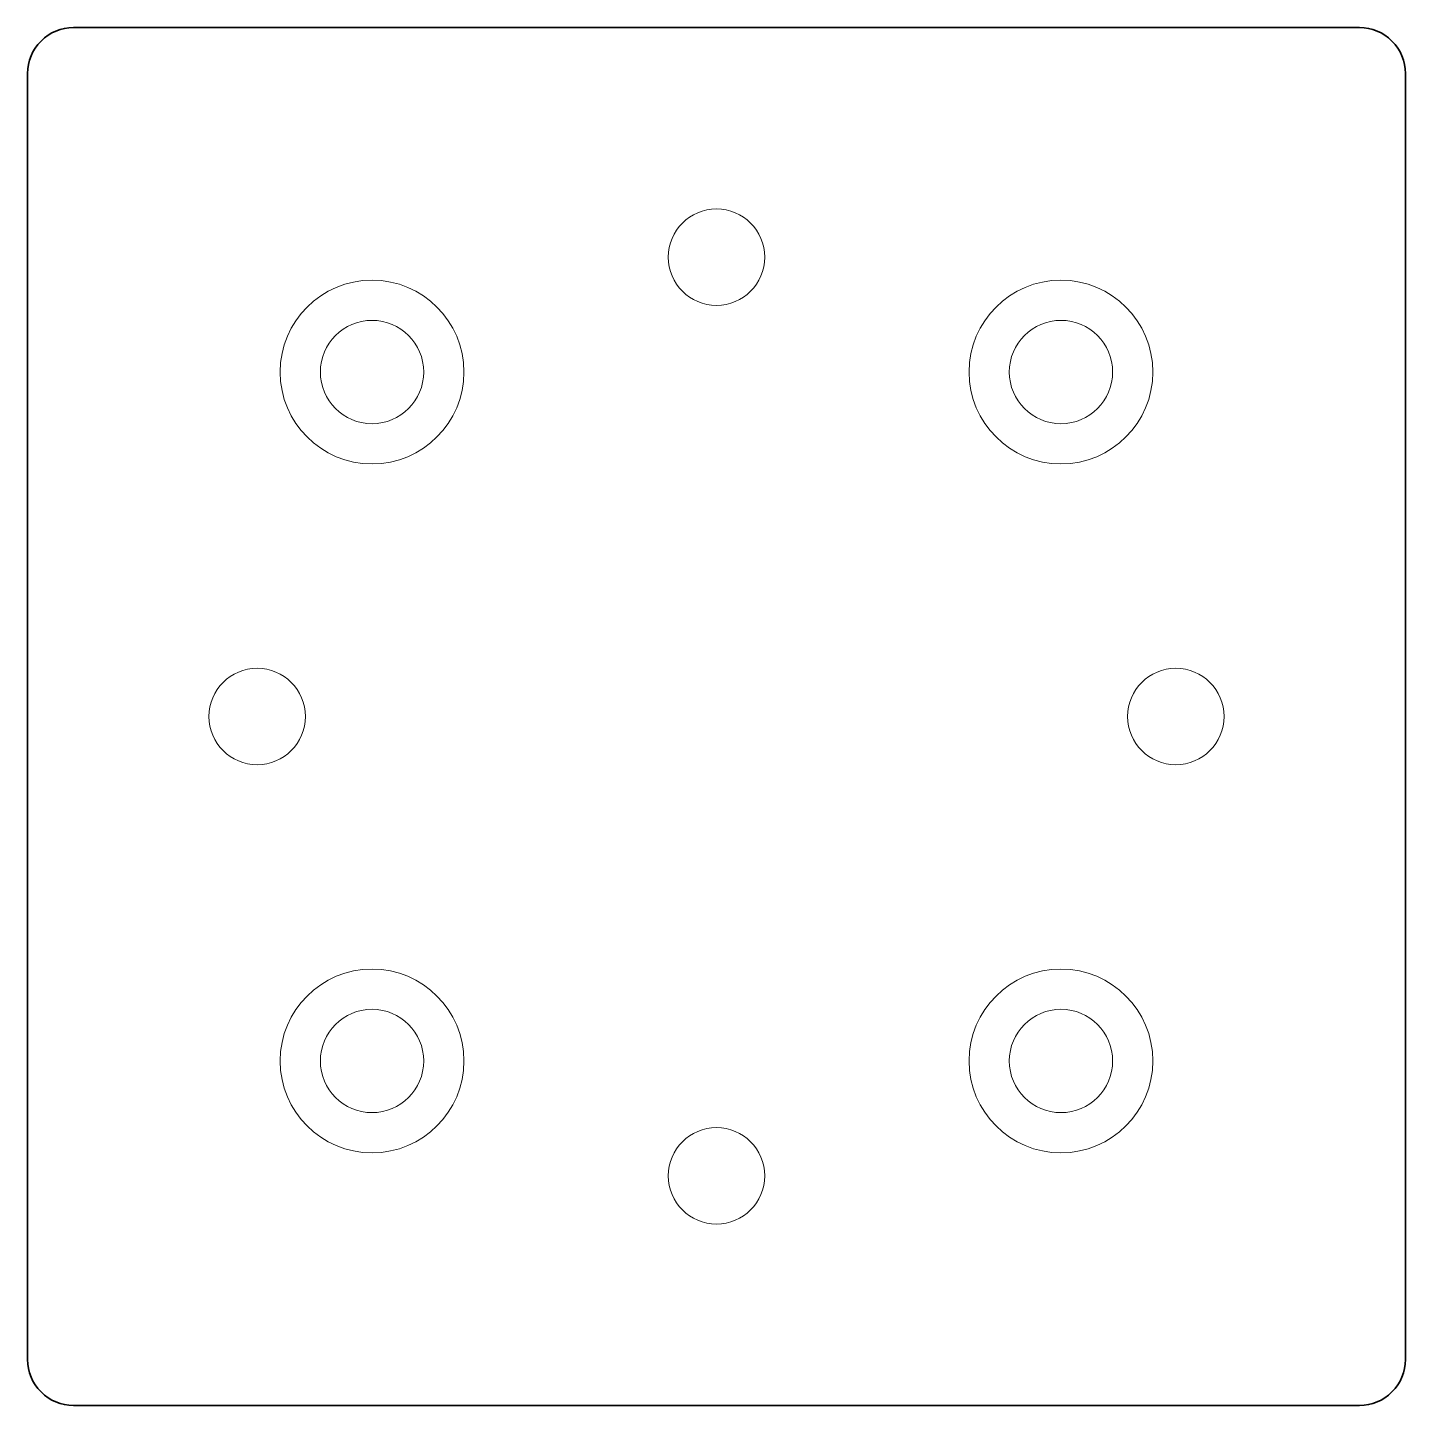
# Model space of a CAD drawing. Header units: millimetres. Extents: x -30 to 30, y -30 to 30.
import ezdxf

# ---------------------------------------------------------------- set-up
doc = ezdxf.new("R2010")
doc.units = ezdxf.units.MM
for name, color, linetype, lineweight in [('COUNTERBORE', 7, 'CONTINUOUS', 18), ('HOLES', 7, 'CONTINUOUS', 18), ('OUTLINE', 7, 'CONTINUOUS', 35), ('THREAD', 7, 'CONTINUOUS', 18)]:
    doc.layers.add(name, color=color, linetype=linetype, lineweight=lineweight)

msp = doc.modelspace()

# ---------------------------------------------------------------- linework, layer by layer
at = {"layer": 'COUNTERBORE'}
for centre in [(-15, 15), (15, 15), (-15, -15), (15, -15)]:
    msp.add_circle(centre, 4, dxfattribs=at)
at = {"layer": 'HOLES'}
for centre in [(-15, 15), (15, 15), (-15, -15), (15, -15)]:
    msp.add_circle(centre, 2.25, dxfattribs=at)
at = {"layer": 'OUTLINE'}
msp.add_lwpolyline([(-28, -30), (28, -30, 0.414214), (30, -28), (30, 28, 0.414214), (28, 30), (-28, 30, 0.414214), (-30, 28), (-30, -28, 0.414214)], format="xyb", close=True, dxfattribs=at)
at = {"layer": 'THREAD'}
for centre in [(0, 20), (-20, 0), (20, 0), (0, -20)]:
    msp.add_circle(centre, 2.1, dxfattribs=at)

doc.saveas('drawing.dxf')
